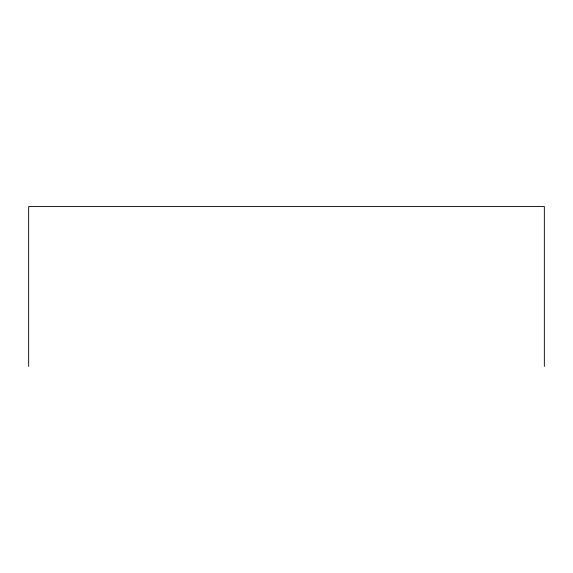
<?xml version="1.0" encoding="UTF-8"?>
<svg xmlns="http://www.w3.org/2000/svg" width="573" height="573" viewBox="0 0 573 573"><rect width="100%" height="100%" fill="white"/><g stroke="black" fill="none" stroke-linecap="round" stroke-linejoin="round"><path stroke-width="0.86" d="M544.35 366.426L544.35 206.574L28.65 206.574L28.65 366.426"/></g></svg>
